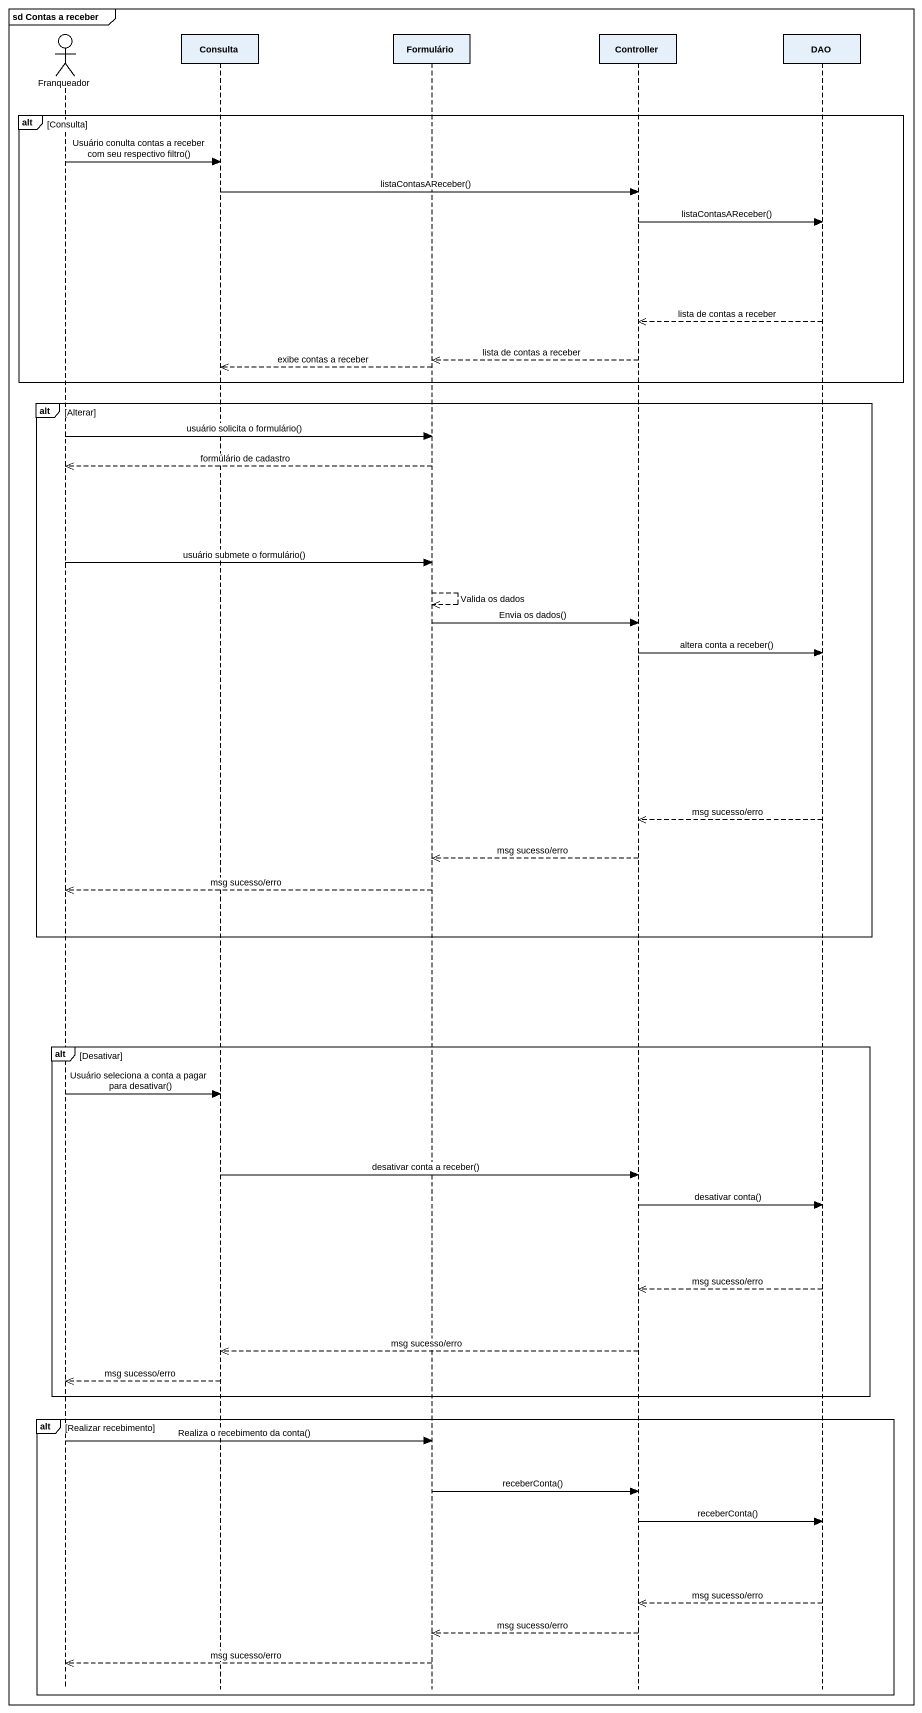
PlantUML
@startuml
mainframe sd Contas a receber
hide footbox
actor Franqueador
participant Consulta
participant Formulário
participant Controller
participant DAO

alt Consulta
  Franqueador -> Consulta : Usuário conulta contas a receber com seu respectivo filtro()
  Consulta -> Controller : listaContasAReceber()
  Controller -> DAO : listaContasAReceber()
  DAO -->> Controller : lista de contas a receber
  Controller -->> Formulário : lista de contas a receber
  Formulário -->> Consulta : exibe contas a receber
end
alt Alterar
  Franqueador -> Formulário : usuário solicita o formulário()
  Formulário -->> Franqueador : formúlário de cadastro
  Franqueador -> Formulário : usuário submete o formulário()
  Formulário -->> Formulário : Valida os dados
  Formulário -> Controller : Envia os dados()
  Controller -> DAO : altera conta a receber()
  DAO -->> Controller : msg sucesso/erro
  Controller -->> Formulário : msg sucesso/erro
  Formulário -->> Franqueador : msg sucesso/erro
end
alt Desativar
  Franqueador -> Consulta : Usuário seleciona a conta a pagar para desativar()
  Consulta -> Controller : desativar conta a receber()
  Controller -> DAO : desativar conta()
  DAO -->> Controller : msg sucesso/erro
  Controller -->> Consulta : msg sucesso/erro
  Consulta -->> Franqueador : msg sucesso/erro
end
alt Realizar recebimento
  Franqueador -> Formulário : Realiza o recebimento da conta()
  Formulário -> Controller : receberConta()
  Controller -> DAO : receberConta()
  DAO -->> Controller : msg sucesso/erro
  Controller -->> Formulário : msg sucesso/erro
  Formulário -->> Franqueador : msg sucesso/erro
end
@enduml
